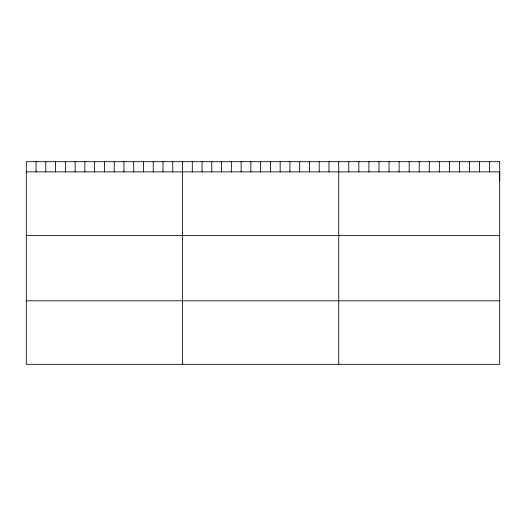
<?xml version="1.0" encoding="UTF-8"?>
<svg xmlns="http://www.w3.org/2000/svg" width="526" height="526" viewBox="0 0 526 526"><rect width="100%" height="100%" fill="white"/><g stroke="black" fill="none" stroke-linecap="round" stroke-linejoin="round"><path stroke-width="0.79" d="M499.7 180.944L499.7 171.877L26.3 171.877M26.3 235.378L499.7 235.378M26.3 300.806L499.7 300.806M489.64 161.686L489.64 171.877M479.58 161.686L479.58 171.877M469.521 161.686L469.521 171.877M459.461 161.686L459.461 171.877M449.401 161.686L449.401 171.877M439.341 161.686L439.341 171.877M429.282 161.686L429.282 171.877M419.222 161.686L419.222 171.877M409.162 161.686L409.162 171.877M399.102 161.686L399.102 171.877M389.043 161.686L389.043 171.877M378.983 161.686L378.983 171.877M368.923 161.686L368.923 171.877M358.863 161.686L358.863 171.877M348.804 161.686L348.804 171.877M338.744 161.686L338.744 364.314M328.98 161.686L328.98 171.877M319.216 161.686L319.216 171.877M309.452 161.686L309.452 171.877M299.688 161.686L299.688 171.877M289.925 161.686L289.925 171.877M280.161 161.686L280.161 171.877M270.397 161.686L270.397 171.877M260.633 161.686L260.633 171.877M250.869 161.686L250.869 171.877M241.105 161.686L241.105 171.877M231.341 161.686L231.341 171.877M221.577 161.686L221.577 171.877M211.814 161.686L211.814 171.877M202.05 161.686L202.05 171.877M192.286 161.686L192.286 171.877M182.522 161.686L182.522 364.314M172.758 161.686L172.758 171.877M162.994 161.686L162.994 171.877M153.23 161.686L153.23 171.877M143.466 161.686L143.466 171.877M133.703 161.686L133.703 171.877M123.939 161.686L123.939 171.877M114.175 161.686L114.175 171.877M104.411 161.686L104.411 171.877M94.647 161.686L94.647 171.877M84.883 161.686L84.883 171.877M75.119 161.686L75.119 171.877M65.356 161.686L65.356 171.877M55.592 161.686L55.592 171.877M45.828 161.686L45.828 171.877M36.064 161.686L36.064 171.877M499.7 161.686L26.3 161.686L26.3 364.314L499.7 364.314L499.7 161.686"/></g></svg>
